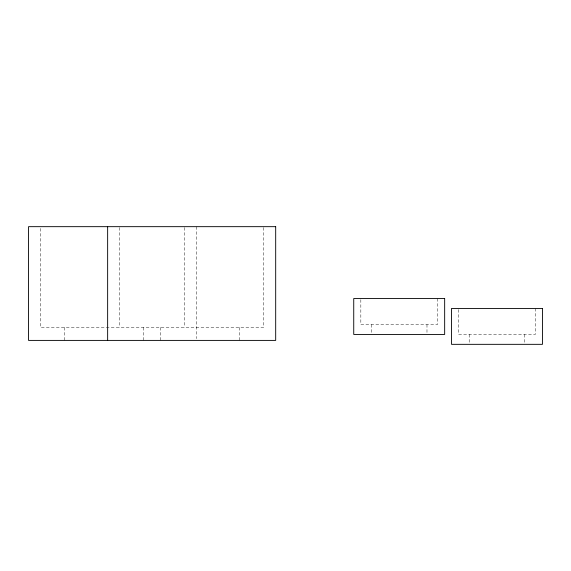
<?xml version="1.0" encoding="UTF-8"?>
<svg xmlns="http://www.w3.org/2000/svg" width="571" height="571" viewBox="0 0 571 571"><rect width="100%" height="100%" fill="white"/><g stroke="black" fill="none" stroke-linecap="round" stroke-linejoin="round"><path stroke-width="0.43" stroke-dasharray="2.85 2.14" d="M535.355 308.44L535.355 334.435L458.62 334.435L458.62 308.44M524.77 334.435L524.77 344.334M469.205 334.435L469.205 344.334M437.564 298.54L437.564 324.535L360.829 324.535L360.829 299.404M426.98 324.535L426.98 333.607M371.414 324.535L371.414 334.435M263.695 227.558L263.695 327.433L40.541 327.433L40.541 226.666M239.677 327.433L239.677 340.402M196.595 226.666L196.595 338.624M184.604 227.558L184.604 327.433M160.587 327.433L160.587 340.402M143.649 327.433L143.649 340.402M119.632 227.558L119.632 327.433M64.559 327.433L64.559 340.402"/><path stroke-width="0.86" d="M107.641 226.666L107.641 340.402M275.686 226.666L28.55 226.666L28.55 340.402L275.686 340.402L275.686 226.666M444.659 298.54L353.735 298.54L353.735 334.435L444.659 334.435L444.659 298.54M542.45 308.44L451.518 308.44L451.518 344.334L542.45 344.334L542.45 308.44"/></g></svg>
